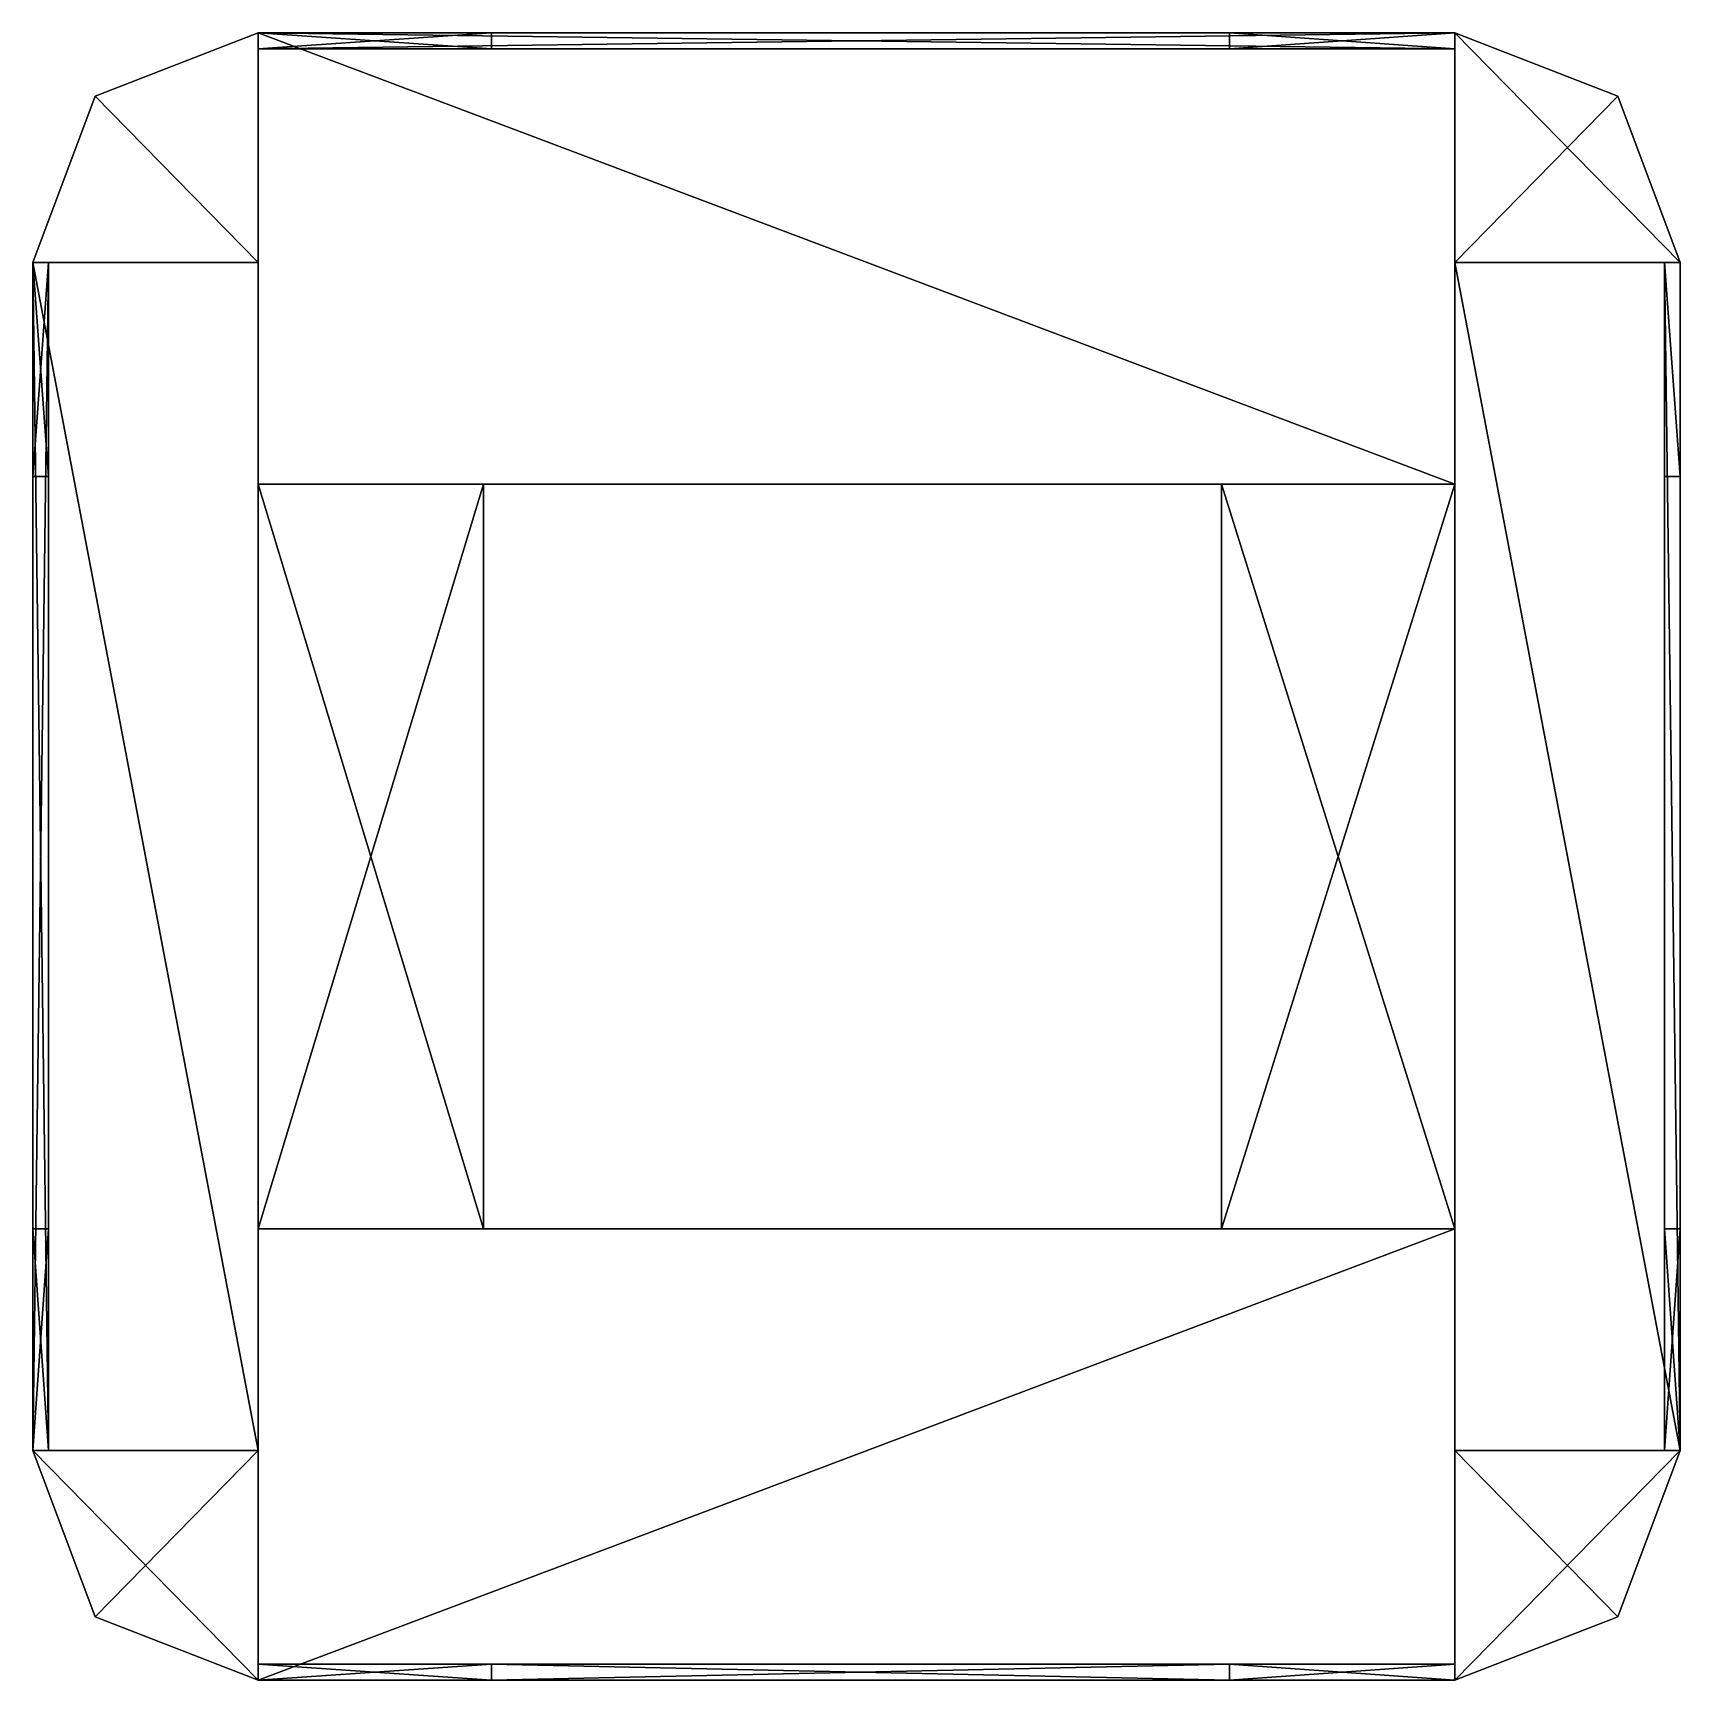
# Model space of a CAD drawing. Extents: x -128 to 128, y -128 to 128.
import ezdxf

# ---------------------------------------------------------------- set-up
doc = ezdxf.new("R2010")
doc.units = 0

msp = doc.modelspace()

# ---------------------------------------------------------------- meshes
at = {"layer": 'OBJECT000', "color": 50}
mesh = msp.add_polyface(dxfattribs=at)
corners = [(-92.980988, -92.307983, -64), (-128, -92.307983, -64), (-118.338715, -118.154541, -64), (-92.980988, -128, -64), (-92.980988, -128, 64), (-118.338715, -118.154541, 64), (-128, -92.307983, 64), (-92.980988, -92.307983, 64)]
mesh.append_faces([[corners[k] for k in face] for face in [(1, 3, 0), (5, 7, 4), (2, 4, 3), (1, 5, 2), (0, 6, 1), (3, 7, 0)]], dxfattribs={"vtx0": -1})
mesh.append_faces([[corners[k] for k in face] for face in [(1, 2, 3), (5, 6, 7), (2, 5, 4), (1, 6, 5), (0, 7, 6), (3, 4, 7)]], dxfattribs={"vtx2": -1})
at = {"layer": 'OBJECT001', "color": 50}
mesh = msp.add_polyface(dxfattribs=at)
corners = [(92.981018, -92.307983, -64), (92.981018, -128, -64), (118.338562, -118.155151, -64), (128, -92.307983, -64), (128, -92.307983, 64), (118.338562, -118.155151, 64), (92.981018, -128, 64), (92.981018, -92.307983, 64)]
mesh.append_faces([[corners[k] for k in face] for face in [(1, 3, 0), (5, 7, 4), (2, 4, 3), (1, 5, 2), (0, 6, 1), (3, 7, 0)]], dxfattribs={"vtx0": -1})
mesh.append_faces([[corners[k] for k in face] for face in [(1, 2, 3), (5, 6, 7), (2, 5, 4), (1, 6, 5), (0, 7, 6), (3, 4, 7)]], dxfattribs={"vtx2": -1})
at = {"layer": 'OBJECT002', "color": 50}
mesh = msp.add_polyface(dxfattribs=at)
corners = [(-56.753906, -128, 61.790039), (-92.980988, -128, 61.790039), (-92.980988, -125.538025, 61.790039), (-56.753906, -125.538025, 61.790039), (-56.753906, -125.538025, -61.790039), (-92.980988, -125.538025, -61.790039), (-92.980988, -128, -61.790039), (-56.753906, -128, -61.790039)]
mesh.append_faces([[corners[k] for k in face] for face in [(1, 3, 0), (5, 7, 4), (6, 0, 7), (4, 2, 5), (7, 3, 4), (5, 1, 6)]], dxfattribs={"vtx0": -1})
mesh.append_faces([[corners[k] for k in face] for face in [(1, 2, 3), (5, 6, 7), (6, 1, 0), (4, 3, 2), (7, 0, 3), (5, 2, 1)]], dxfattribs={"vtx2": -1})
at = {"layer": 'OBJECT003', "color": 50}
mesh = msp.add_polyface(dxfattribs=at)
corners = [(92.981018, -128, 61.790039), (57.960938, -128, 61.790039), (57.960938, -125.538025, 61.790039), (92.981018, -125.538025, 61.790039), (92.981018, -125.538025, -61.790039), (57.960938, -125.538025, -61.790039), (57.960938, -128, -61.790039), (92.981018, -128, -61.790039)]
mesh.append_faces([[corners[k] for k in face] for face in [(1, 3, 0), (5, 7, 4), (6, 0, 7), (4, 2, 5), (5, 1, 6), (7, 3, 4)]], dxfattribs={"vtx0": -1})
mesh.append_faces([[corners[k] for k in face] for face in [(1, 2, 3), (5, 6, 7), (6, 1, 0), (4, 3, 2), (5, 2, 1), (7, 0, 3)]], dxfattribs={"vtx2": -1})
at = {"layer": 'OBJECT004', "color": 50}
mesh = msp.add_polyface(dxfattribs=at)
corners = [(118.339111, 118.153992, -64), (92.981018, 128, -64), (92.981018, 92.307983, -64), (128, 92.307983, -64), (92.981018, 128, 64), (118.339111, 118.153992, 64), (128, 92.307983, 64), (92.981018, 92.307983, 64)]
mesh.append_faces([[corners[k] for k in face] for face in [(1, 3, 0), (5, 7, 4), (0, 4, 1), (3, 5, 0), (2, 6, 3), (1, 7, 2)]], dxfattribs={"vtx0": -1})
mesh.append_faces([[corners[k] for k in face] for face in [(1, 2, 3), (5, 6, 7), (0, 5, 4), (3, 6, 5), (2, 7, 6), (1, 4, 7)]], dxfattribs={"vtx2": -1})
at = {"layer": 'OBJECT005', "color": 50}
mesh = msp.add_polyface(dxfattribs=at)
corners = [(-92.980988, 128, -64), (-118.33963, 118.155945, -64), (-128, 92.307983, -64), (-92.980988, 92.307983, -64), (-128, 92.307983, 64), (-118.33963, 118.155945, 64), (-92.980988, 128, 64), (-92.980988, 92.307983, 64)]
mesh.append_faces([[corners[k] for k in face] for face in [(1, 3, 0), (5, 7, 4), (1, 4, 2), (0, 5, 1), (3, 6, 0), (2, 7, 3)]], dxfattribs={"vtx0": -1})
mesh.append_faces([[corners[k] for k in face] for face in [(1, 2, 3), (5, 6, 7), (1, 5, 4), (0, 6, 5), (3, 7, 6), (2, 4, 7)]], dxfattribs={"vtx2": -1})
at = {"layer": 'OBJECT006', "color": 50}
mesh = msp.add_polyface(dxfattribs=at)
corners = [(57.962006, -128, -51.859985), (-56.753906, -128, -51.859985), (-56.753906, -125.538025, -51.859985), (57.962006, -125.538025, -51.859985), (-56.753906, -128, -61.790039), (57.962006, -128, -61.790039), (57.962006, -125.538025, -61.790039), (-56.753906, -125.538025, -61.790039)]
mesh.append_faces([[corners[k] for k in face] for face in [(1, 3, 0), (1, 5, 4), (3, 7, 6), (2, 4, 7), (0, 6, 5), (7, 5, 6)]], dxfattribs={"vtx0": -1})
mesh.append_faces([[corners[k] for k in face] for face in [(1, 2, 3), (1, 0, 5), (3, 2, 7), (2, 1, 4), (0, 3, 6), (7, 4, 5)]], dxfattribs={"vtx2": -1})
at = {"layer": 'OBJECT007', "color": 50}
mesh = msp.add_polyface(dxfattribs=at)
corners = [(57.962006, -128, 61.790039), (-56.753906, -128, 61.790039), (-56.753906, -125.538025, 61.790039), (57.962006, -125.538025, 61.790039), (-56.753906, -128, 51.859985), (57.962006, -128, 51.859985), (57.962006, -125.538025, 51.859985), (-56.753906, -125.538025, 51.859985)]
mesh.append_faces([[corners[k] for k in face] for face in [(1, 3, 0), (1, 5, 4), (3, 7, 6), (2, 4, 7), (0, 6, 5), (7, 5, 6)]], dxfattribs={"vtx0": -1})
mesh.append_faces([[corners[k] for k in face] for face in [(1, 2, 3), (1, 0, 5), (3, 2, 7), (2, 1, 4), (0, 3, 6), (7, 4, 5)]], dxfattribs={"vtx2": -1})
at = {"layer": 'OBJECT008', "color": 50}
mesh = msp.add_polyface(dxfattribs=at)
corners = [(125.585022, 59.077026, -23.170044), (125.585022, 92.308594, -23.170044), (125.585022, 92.308594, 23.171875), (125.585022, 59.077026, 23.171875), (128, 92.307983, -23.170044), (128, 92.307983, 23.171875), (128, 59.077026, -23.170044), (128, 59.077026, 23.171875)]
mesh.append_faces([[corners[k] for k in face] for face in [(1, 3, 0), (1, 5, 2), (4, 7, 5), (2, 7, 3), (1, 6, 4), (6, 3, 7)]], dxfattribs={"vtx0": -1})
mesh.append_faces([[corners[k] for k in face] for face in [(1, 2, 3), (1, 4, 5), (4, 6, 7), (2, 5, 7), (1, 0, 6), (6, 0, 3)]], dxfattribs={"vtx2": -1})
at = {"layer": 'OBJECT009', "color": 50}
mesh = msp.add_polyface(dxfattribs=at)
corners = [(125.585022, -92.308594, 23.171875), (125.585022, -92.308594, -23.170044), (125.585022, -57.846008, -23.170044), (125.585022, -57.846008, 23.171875), (128, -57.846008, -23.170044), (128, -92.308594, -23.170044), (128, -92.308594, 23.171875), (128, -57.846008, 23.171875)]
mesh.append_faces([[corners[k] for k in face] for face in [(1, 3, 0), (5, 7, 4), (5, 0, 6), (3, 6, 0), (1, 4, 2), (2, 7, 3)]], dxfattribs={"vtx0": -1})
mesh.append_faces([[corners[k] for k in face] for face in [(1, 2, 3), (5, 6, 7), (5, 1, 0), (3, 7, 6), (1, 5, 4), (2, 4, 7)]], dxfattribs={"vtx2": -1})
at = {"layer": 'OBJECT010', "color": 50}
mesh = msp.add_polyface(dxfattribs=at)
corners = [(125.585938, -92.307983, 61.790039), (125.585938, 92.308594, 61.790039), (128, 92.308594, 61.790039), (128, -92.307983, 61.790039), (125.585022, 92.308594, 51.859985), (125.585022, -92.307983, 51.859985), (128, 92.307983, 51.859985), (128, -92.307983, 51.859985)]
mesh.append_faces([[corners[k] for k in face] for face in [(1, 3, 0), (1, 5, 4), (2, 4, 6), (3, 6, 7), (0, 7, 5), (4, 7, 6)]], dxfattribs={"vtx0": -1})
mesh.append_faces([[corners[k] for k in face] for face in [(1, 2, 3), (1, 0, 5), (2, 1, 4), (3, 2, 6), (0, 3, 7), (4, 5, 7)]], dxfattribs={"vtx2": -1})
at = {"layer": 'OBJECT011', "color": 50}
mesh = msp.add_polyface(dxfattribs=at)
corners = [(125.585022, -92.308594, 51.859985), (125.585022, -92.308594, 23.171875), (125.585022, -57.846008, 23.171875), (125.585022, -57.846008, 51.859985), (128, -57.846008, 23.171875), (128, -92.308594, 23.171875), (128, -92.308594, 51.859985), (128, -57.846008, 51.859985)]
mesh.append_faces([[corners[k] for k in face] for face in [(1, 3, 0), (5, 7, 4), (5, 0, 6), (1, 4, 2), (3, 6, 0), (2, 7, 3)]], dxfattribs={"vtx0": -1})
mesh.append_faces([[corners[k] for k in face] for face in [(1, 2, 3), (5, 6, 7), (5, 1, 0), (1, 5, 4), (3, 7, 6), (2, 4, 7)]], dxfattribs={"vtx2": -1})
at = {"layer": 'OBJECT012', "color": 50}
mesh = msp.add_polyface(dxfattribs=at)
corners = [(125.585022, 59.077026, 23.171875), (125.585022, 92.308594, 23.171875), (125.585022, 92.308594, 51.859985), (125.585022, 59.077026, 51.859985), (128, 92.307983, 23.171875), (128, 92.307983, 51.859985), (128, 59.077026, 23.171875), (128, 59.077026, 51.859985)]
mesh.append_faces([[corners[k] for k in face] for face in [(1, 3, 0), (1, 5, 2), (4, 7, 5), (1, 6, 4), (2, 7, 3), (6, 3, 7)]], dxfattribs={"vtx0": -1})
mesh.append_faces([[corners[k] for k in face] for face in [(1, 2, 3), (1, 4, 5), (4, 6, 7), (1, 0, 6), (2, 5, 7), (6, 0, 3)]], dxfattribs={"vtx2": -1})
at = {"layer": 'OBJECT013', "color": 50}
mesh = msp.add_polyface(dxfattribs=at)
corners = [(128, 92.308594, -61.790039), (125.585938, 92.308594, -61.790039), (125.585938, -92.307983, -61.790039), (128, -92.307983, -61.790039), (125.585022, -92.307983, -51.859985), (125.585022, 92.308594, -51.859985), (128, 92.307983, -51.859985), (128, -92.307983, -51.859985)]
mesh.append_faces([[corners[k] for k in face] for face in [(1, 3, 0), (2, 5, 4), (1, 6, 5), (0, 7, 6), (3, 4, 7), (5, 7, 4)]], dxfattribs={"vtx0": -1})
mesh.append_faces([[corners[k] for k in face] for face in [(1, 2, 3), (2, 1, 5), (1, 0, 6), (0, 3, 7), (3, 2, 4), (5, 6, 7)]], dxfattribs={"vtx2": -1})
at = {"layer": 'OBJECT014', "color": 50}
mesh = msp.add_polyface(dxfattribs=at)
corners = [(125.585022, -92.308594, -23.171875), (125.585022, -92.308594, -51.859985), (125.585022, -57.846008, -51.859985), (125.585022, -57.846008, -23.171875), (128, -57.846008, -51.859985), (128, -92.308594, -51.859985), (128, -92.308594, -23.171875), (128, -57.846008, -23.171875)]
mesh.append_faces([[corners[k] for k in face] for face in [(1, 3, 0), (5, 7, 4), (5, 0, 6), (3, 6, 0), (1, 4, 2), (2, 7, 3)]], dxfattribs={"vtx0": -1})
mesh.append_faces([[corners[k] for k in face] for face in [(1, 2, 3), (5, 6, 7), (5, 1, 0), (3, 7, 6), (1, 5, 4), (2, 4, 7)]], dxfattribs={"vtx2": -1})
at = {"layer": 'OBJECT015', "color": 50}
mesh = msp.add_polyface(dxfattribs=at)
corners = [(125.585022, 59.077026, -51.859985), (125.585022, 92.308594, -51.859985), (125.585022, 92.308594, -23.171875), (125.585022, 59.077026, -23.171875), (128, 92.307983, -51.859985), (128, 92.307983, -23.171875), (128, 59.077026, -51.859985), (128, 59.077026, -23.171875)]
mesh.append_faces([[corners[k] for k in face] for face in [(1, 3, 0), (1, 5, 2), (4, 7, 5), (2, 7, 3), (1, 6, 4), (6, 3, 7)]], dxfattribs={"vtx0": -1})
mesh.append_faces([[corners[k] for k in face] for face in [(1, 2, 3), (1, 4, 5), (4, 6, 7), (2, 5, 7), (1, 0, 6), (6, 0, 3)]], dxfattribs={"vtx2": -1})
at = {"layer": 'OBJECT016', "color": 50}
mesh = msp.add_polyface(dxfattribs=at)
corners = [(-125.584991, 92.308594, 23.171875), (-125.584991, 92.308594, -23.170044), (-125.584991, 59.077026, -23.170044), (-125.584991, 59.077026, 23.171875), (-128, 92.307983, 23.171875), (-128, 92.307983, -23.170044), (-128, 59.077026, -23.170044), (-128, 59.077026, 23.171875)]
mesh.append_faces([[corners[k] for k in face] for face in [(1, 3, 0), (5, 0, 4), (5, 7, 6), (4, 3, 7), (1, 6, 2), (2, 7, 3)]], dxfattribs={"vtx0": -1})
mesh.append_faces([[corners[k] for k in face] for face in [(1, 2, 3), (5, 1, 0), (5, 4, 7), (4, 0, 3), (1, 5, 6), (2, 6, 7)]], dxfattribs={"vtx2": -1})
at = {"layer": 'OBJECT017', "color": 50}
mesh = msp.add_polyface(dxfattribs=at)
corners = [(-125.584991, -57.846008, -23.170044), (-125.584991, -92.308594, -23.170044), (-125.584991, -92.308594, 23.171875), (-125.584991, -57.846008, 23.171875), (-128, -92.308594, 23.171875), (-128, -92.308594, -23.170044), (-128, -57.846008, -23.170044), (-128, -57.846008, 23.171875)]
mesh.append_faces([[corners[k] for k in face] for face in [(1, 3, 0), (5, 7, 4), (1, 4, 2), (7, 2, 4), (5, 0, 6), (6, 3, 7)]], dxfattribs={"vtx0": -1})
mesh.append_faces([[corners[k] for k in face] for face in [(1, 2, 3), (5, 6, 7), (1, 5, 4), (7, 3, 2), (5, 1, 0), (6, 0, 3)]], dxfattribs={"vtx2": -1})
at = {"layer": 'OBJECT018', "color": 50}
mesh = msp.add_polyface(dxfattribs=at)
corners = [(-125.584991, -92.307983, 51.859985), (-125.584991, -92.307983, 61.789063), (-125.584991, 92.308594, 61.789063), (-125.584991, 92.308594, 51.859985), (-128, -92.307983, 61.790039), (-128, 92.308594, 61.790039), (-128, 92.307983, 51.859985), (-128, -92.307983, 51.859985)]
mesh.append_faces([[corners[k] for k in face] for face in [(1, 3, 0), (5, 1, 4), (2, 6, 3), (5, 7, 6), (0, 4, 1), (3, 7, 0)]], dxfattribs={"vtx0": -1})
mesh.append_faces([[corners[k] for k in face] for face in [(1, 2, 3), (5, 2, 1), (2, 5, 6), (5, 4, 7), (0, 7, 4), (3, 6, 7)]], dxfattribs={"vtx2": -1})
at = {"layer": 'OBJECT019', "color": 50}
mesh = msp.add_polyface(dxfattribs=at)
corners = [(-125.584991, -57.846008, 23.171875), (-125.584991, -92.308594, 23.171875), (-125.584991, -92.308594, 51.859985), (-125.584991, -57.846008, 51.859985), (-128, -92.308594, 51.859985), (-128, -92.308594, 23.171875), (-128, -57.846008, 23.171875), (-128, -57.846008, 51.859985)]
mesh.append_faces([[corners[k] for k in face] for face in [(1, 3, 0), (5, 7, 4), (1, 4, 2), (5, 0, 6), (7, 2, 4), (6, 3, 7)]], dxfattribs={"vtx0": -1})
mesh.append_faces([[corners[k] for k in face] for face in [(1, 2, 3), (5, 6, 7), (1, 5, 4), (5, 1, 0), (7, 3, 2), (6, 0, 3)]], dxfattribs={"vtx2": -1})
at = {"layer": 'OBJECT020', "color": 50}
mesh = msp.add_polyface(dxfattribs=at)
corners = [(-125.584991, 92.308594, 51.859985), (-125.584991, 92.308594, 23.171875), (-125.584991, 59.077026, 23.171875), (-125.584991, 59.077026, 51.859985), (-128, 92.307983, 51.859985), (-128, 92.307983, 23.171875), (-128, 59.077026, 23.171875), (-128, 59.077026, 51.859985)]
mesh.append_faces([[corners[k] for k in face] for face in [(1, 3, 0), (5, 0, 4), (5, 7, 6), (1, 6, 2), (4, 3, 7), (2, 7, 3)]], dxfattribs={"vtx0": -1})
mesh.append_faces([[corners[k] for k in face] for face in [(1, 2, 3), (5, 1, 0), (5, 4, 7), (1, 5, 6), (4, 0, 3), (2, 6, 7)]], dxfattribs={"vtx2": -1})
at = {"layer": 'OBJECT021', "color": 50}
mesh = msp.add_polyface(dxfattribs=at)
corners = [(-125.584991, 92.308594, -51.859985), (-125.584991, 92.308594, -61.789063), (-125.584991, -92.307983, -61.789063), (-125.584991, -92.307983, -51.859985), (-128, 92.308594, -61.790039), (-128, -92.307983, -61.790039), (-128, 92.307983, -51.859985), (-128, -92.307983, -51.859985)]
mesh.append_faces([[corners[k] for k in face] for face in [(1, 3, 0), (1, 5, 2), (4, 0, 6), (5, 6, 7), (2, 7, 3), (6, 3, 7)]], dxfattribs={"vtx0": -1})
mesh.append_faces([[corners[k] for k in face] for face in [(1, 2, 3), (1, 4, 5), (4, 1, 0), (5, 4, 6), (2, 5, 7), (6, 0, 3)]], dxfattribs={"vtx2": -1})
at = {"layer": 'OBJECT022', "color": 50}
mesh = msp.add_polyface(dxfattribs=at)
corners = [(-125.584991, -57.846008, -51.859985), (-125.584991, -92.308594, -51.859985), (-125.584991, -92.308594, -23.171875), (-125.584991, -57.846008, -23.171875), (-128, -92.308594, -23.171875), (-128, -92.308594, -51.859985), (-128, -57.846008, -51.859985), (-128, -57.846008, -23.171875)]
mesh.append_faces([[corners[k] for k in face] for face in [(1, 3, 0), (5, 7, 4), (1, 4, 2), (7, 2, 4), (5, 0, 6), (6, 3, 7)]], dxfattribs={"vtx0": -1})
mesh.append_faces([[corners[k] for k in face] for face in [(1, 2, 3), (5, 6, 7), (1, 5, 4), (7, 3, 2), (5, 1, 0), (6, 0, 3)]], dxfattribs={"vtx2": -1})
at = {"layer": 'OBJECT023', "color": 50}
mesh = msp.add_polyface(dxfattribs=at)
corners = [(-125.584991, 92.308594, -23.171875), (-125.584991, 92.308594, -51.859985), (-125.584991, 59.077026, -51.859985), (-125.584991, 59.077026, -23.171875), (-128, 92.307983, -23.171875), (-128, 92.307983, -51.859985), (-128, 59.077026, -51.859985), (-128, 59.077026, -23.171875)]
mesh.append_faces([[corners[k] for k in face] for face in [(1, 3, 0), (5, 0, 4), (5, 7, 6), (4, 3, 7), (1, 6, 2), (2, 7, 3)]], dxfattribs={"vtx0": -1})
mesh.append_faces([[corners[k] for k in face] for face in [(1, 2, 3), (5, 1, 0), (5, 4, 7), (4, 0, 3), (1, 5, 6), (2, 6, 7)]], dxfattribs={"vtx2": -1})
at = {"layer": 'OBJECT024', "color": 50}
mesh = msp.add_polyface(dxfattribs=at)
corners = [(92.980469, 125.538025, 23.171875), (92.980469, 125.538025, -23.170044), (57.962006, 125.538025, -23.170044), (57.962006, 125.538025, 23.171875), (57.962006, 128, -23.170044), (92.980469, 128, -23.170044), (92.980469, 128, 23.171875), (57.962006, 128, 23.171875)]
mesh.append_faces([[corners[k] for k in face] for face in [(1, 3, 0), (5, 7, 4), (5, 0, 6), (3, 6, 0), (4, 1, 5), (2, 7, 3)]], dxfattribs={"vtx0": -1})
mesh.append_faces([[corners[k] for k in face] for face in [(1, 2, 3), (5, 6, 7), (5, 1, 0), (3, 7, 6), (4, 2, 1), (2, 4, 7)]], dxfattribs={"vtx2": -1})
at = {"layer": 'OBJECT025', "color": 50}
mesh = msp.add_polyface(dxfattribs=at)
corners = [(-56.755005, 125.538025, -23.170044), (-92.980469, 125.538025, -23.170044), (-92.980469, 125.538025, 23.171875), (-56.755005, 125.538025, 23.171875), (-92.980469, 128, 23.171875), (-92.980469, 128, -23.170044), (-56.755005, 128, -23.170044), (-56.755005, 128, 23.171875)]
mesh.append_faces([[corners[k] for k in face] for face in [(1, 3, 0), (5, 7, 4), (1, 4, 2), (2, 7, 3), (5, 0, 6), (6, 3, 7)]], dxfattribs={"vtx0": -1})
mesh.append_faces([[corners[k] for k in face] for face in [(1, 2, 3), (5, 6, 7), (1, 5, 4), (2, 4, 7), (5, 1, 0), (6, 0, 3)]], dxfattribs={"vtx2": -1})
at = {"layer": 'OBJECT026', "color": 50}
mesh = msp.add_polyface(dxfattribs=at)
corners = [(-92.980469, 125.538025, 51.859985), (-92.980469, 125.538025, 61.789063), (92.981018, 125.538025, 61.789063), (92.981018, 125.538025, 51.859985), (92.981018, 128, 51.859985), (92.981018, 128, 61.789063), (-92.980469, 128, 61.789063), (-92.980469, 128, 51.859985)]
mesh.append_faces([[corners[k] for k in face] for face in [(1, 3, 0), (5, 7, 4), (1, 5, 2), (0, 6, 1), (4, 2, 5), (7, 3, 4)]], dxfattribs={"vtx0": -1})
mesh.append_faces([[corners[k] for k in face] for face in [(1, 2, 3), (5, 6, 7), (1, 6, 5), (0, 7, 6), (4, 3, 2), (7, 0, 3)]], dxfattribs={"vtx2": -1})
at = {"layer": 'OBJECT027', "color": 50}
mesh = msp.add_polyface(dxfattribs=at)
corners = [(-56.755005, 125.538025, 23.171875), (-92.980469, 125.538025, 23.171875), (-92.980469, 125.538025, 51.859985), (-56.755005, 125.538025, 51.859985), (-92.980469, 128, 51.859985), (-92.980469, 128, 23.171875), (-56.755005, 128, 23.171875), (-56.755005, 128, 51.859985)]
mesh.append_faces([[corners[k] for k in face] for face in [(1, 3, 0), (5, 7, 4), (1, 4, 2), (5, 0, 6), (2, 7, 3), (6, 3, 7)]], dxfattribs={"vtx0": -1})
mesh.append_faces([[corners[k] for k in face] for face in [(1, 2, 3), (5, 6, 7), (1, 5, 4), (5, 1, 0), (2, 4, 7), (6, 0, 3)]], dxfattribs={"vtx2": -1})
at = {"layer": 'OBJECT028', "color": 50}
mesh = msp.add_polyface(dxfattribs=at)
corners = [(92.980469, 125.538025, 51.859985), (92.980469, 125.538025, 23.171875), (57.962006, 125.538025, 23.171875), (57.962006, 125.538025, 51.859985), (57.962006, 128, 23.171875), (92.980469, 128, 23.171875), (92.980469, 128, 51.859985), (57.962006, 128, 51.859985)]
mesh.append_faces([[corners[k] for k in face] for face in [(1, 3, 0), (5, 7, 4), (5, 0, 6), (4, 1, 5), (3, 6, 0), (2, 7, 3)]], dxfattribs={"vtx0": -1})
mesh.append_faces([[corners[k] for k in face] for face in [(1, 2, 3), (5, 6, 7), (5, 1, 0), (4, 2, 1), (3, 7, 6), (2, 4, 7)]], dxfattribs={"vtx2": -1})
at = {"layer": 'OBJECT029', "color": 50}
mesh = msp.add_polyface(dxfattribs=at)
corners = [(92.981018, 125.538025, -51.859985), (92.981018, 125.538025, -61.789063), (-92.980469, 125.538025, -61.789063), (-92.980469, 125.538025, -51.859985), (-92.980469, 128, -51.859985), (-92.980469, 128, -61.789063), (92.981018, 128, -61.789063), (92.981018, 128, -51.859985)]
mesh.append_faces([[corners[k] for k in face] for face in [(1, 3, 0), (5, 7, 4), (5, 1, 6), (2, 4, 3), (6, 0, 7), (3, 7, 0)]], dxfattribs={"vtx0": -1})
mesh.append_faces([[corners[k] for k in face] for face in [(1, 2, 3), (5, 6, 7), (5, 2, 1), (2, 5, 4), (6, 1, 0), (3, 4, 7)]], dxfattribs={"vtx2": -1})
at = {"layer": 'OBJECT030', "color": 50}
mesh = msp.add_polyface(dxfattribs=at)
corners = [(-56.755005, 125.538025, -51.859985), (-92.980469, 125.538025, -51.859985), (-92.980469, 125.538025, -23.171875), (-56.755005, 125.538025, -23.171875), (-92.980469, 128, -23.171875), (-92.980469, 128, -51.859985), (-56.755005, 128, -51.859985), (-56.755005, 128, -23.171875)]
mesh.append_faces([[corners[k] for k in face] for face in [(1, 3, 0), (5, 7, 4), (1, 4, 2), (2, 7, 3), (5, 0, 6), (6, 3, 7)]], dxfattribs={"vtx0": -1})
mesh.append_faces([[corners[k] for k in face] for face in [(1, 2, 3), (5, 6, 7), (1, 5, 4), (2, 4, 7), (5, 1, 0), (6, 0, 3)]], dxfattribs={"vtx2": -1})
at = {"layer": 'OBJECT031', "color": 50}
mesh = msp.add_polyface(dxfattribs=at)
corners = [(92.980469, 125.538025, -23.171875), (92.980469, 125.538025, -51.859985), (57.962006, 125.538025, -51.859985), (57.962006, 125.538025, -23.171875), (57.962006, 128, -51.859985), (92.980469, 128, -51.859985), (92.980469, 128, -23.171875), (57.962006, 128, -23.171875)]
mesh.append_faces([[corners[k] for k in face] for face in [(1, 3, 0), (5, 7, 4), (5, 0, 6), (3, 6, 0), (4, 1, 5), (2, 7, 3)]], dxfattribs={"vtx0": -1})
mesh.append_faces([[corners[k] for k in face] for face in [(1, 2, 3), (5, 6, 7), (5, 1, 0), (3, 7, 6), (4, 2, 1), (2, 4, 7)]], dxfattribs={"vtx2": -1})
at = {"layer": 'OBJECT032', "color": 50}
mesh = msp.add_polyface(dxfattribs=at)
corners = [(-128, -92.307983, -61.790039), (-128, 92.308594, -61.790039), (-92.980988, 92.308594, -61.790039), (-92.980988, -92.307983, -61.790039), (-128, 92.307983, -64), (-92.980988, 92.307983, -64), (-128, -92.307983, -64), (-92.980988, -92.307983, -64)]
mesh.append_faces([[corners[k] for k in face] for face in [(1, 3, 0), (5, 1, 4), (4, 7, 5), (4, 0, 6), (2, 7, 3), (6, 3, 7)]], dxfattribs={"vtx0": -1})
mesh.append_faces([[corners[k] for k in face] for face in [(1, 2, 3), (5, 2, 1), (4, 6, 7), (4, 1, 0), (2, 5, 7), (6, 0, 3)]], dxfattribs={"vtx2": -1})
at = {"layer": 'OBJECT033', "color": 50}
mesh = msp.add_polyface(dxfattribs=at)
corners = [(92.980469, -92.307983, -61.790039), (92.980469, 92.308594, -61.790039), (128, 92.308594, -61.790039), (128, -92.307983, -61.790039), (92.980469, 92.307983, -64), (128, 92.307983, -64), (92.980469, -92.307983, -64), (128, -92.307983, -64)]
mesh.append_faces([[corners[k] for k in face] for face in [(1, 3, 0), (5, 1, 4), (4, 7, 5), (4, 0, 6), (2, 7, 3), (6, 3, 7)]], dxfattribs={"vtx0": -1})
mesh.append_faces([[corners[k] for k in face] for face in [(1, 2, 3), (5, 2, 1), (4, 6, 7), (4, 1, 0), (2, 5, 7), (6, 0, 3)]], dxfattribs={"vtx2": -1})
at = {"layer": 'OBJECT034', "color": 50}
mesh = msp.add_polyface(dxfattribs=at)
corners = [(-92.980469, 57.846008, -61.790039), (-92.980469, 128, -61.790039), (92.981018, 128, -61.790039), (92.981018, 57.846008, -61.790039), (-92.980469, 128, -64), (92.981018, 128, -64), (-92.980988, 57.846008, -64), (92.981018, 57.846008, -64)]
mesh.append_faces([[corners[k] for k in face] for face in [(1, 3, 0), (1, 5, 2), (4, 0, 6), (4, 7, 5), (2, 7, 3), (6, 3, 7)]], dxfattribs={"vtx0": -1})
mesh.append_faces([[corners[k] for k in face] for face in [(1, 2, 3), (1, 4, 5), (4, 1, 0), (4, 6, 7), (2, 5, 7), (6, 0, 3)]], dxfattribs={"vtx2": -1})
at = {"layer": 'OBJECT035', "color": 50}
mesh = msp.add_polyface(dxfattribs=at)
corners = [(92.981018, -128, -61.790039), (-92.980469, -128, -61.790039), (-92.980469, -57.846008, -61.790039), (92.981018, -57.846008, -61.790039), (92.981018, -128, -64), (-92.980469, -128, -64), (-92.980988, -57.846008, -64), (92.981018, -57.846008, -64)]
mesh.append_faces([[corners[k] for k in face] for face in [(1, 3, 0), (5, 0, 4), (1, 6, 2), (5, 7, 6), (4, 3, 7), (2, 7, 3)]], dxfattribs={"vtx0": -1})
mesh.append_faces([[corners[k] for k in face] for face in [(1, 2, 3), (5, 1, 0), (1, 5, 6), (5, 4, 7), (4, 0, 3), (2, 6, 7)]], dxfattribs={"vtx2": -1})
at = {"layer": 'OBJECT036', "color": 50}
mesh = msp.add_polyface(dxfattribs=at)
corners = [(-57.962006, -57.846008, -61.790039), (-92.980469, -57.846008, -61.790039), (-92.980469, 57.847656, -61.790039), (-57.962006, 57.847656, -61.790039), (-92.980988, -57.846008, -64), (-92.980988, 57.847656, -64), (-57.962006, 57.847656, -64), (-57.962006, -57.846008, -64)]
mesh.append_faces([[corners[k] for k in face] for face in [(1, 3, 0), (5, 1, 4), (5, 7, 6), (2, 6, 3), (4, 0, 7), (7, 3, 6)]], dxfattribs={"vtx0": -1})
mesh.append_faces([[corners[k] for k in face] for face in [(1, 2, 3), (5, 2, 1), (5, 4, 7), (2, 5, 6), (4, 1, 0), (7, 0, 3)]], dxfattribs={"vtx2": -1})
at = {"layer": 'OBJECT037', "color": 50}
mesh = msp.add_polyface(dxfattribs=at)
corners = [(56.755005, 57.847656, -61.790039), (92.980469, 57.847656, -61.790039), (92.980469, -57.846008, -61.790039), (56.755005, -57.846008, -61.790039), (56.755005, -57.846008, -64), (92.980469, -57.846008, -64), (92.980469, 57.847656, -64), (56.755005, 57.847656, -64)]
mesh.append_faces([[corners[k] for k in face] for face in [(1, 3, 0), (5, 7, 4), (5, 1, 6), (6, 0, 7), (4, 2, 5), (7, 3, 4)]], dxfattribs={"vtx0": -1})
mesh.append_faces([[corners[k] for k in face] for face in [(1, 2, 3), (5, 6, 7), (5, 2, 1), (6, 1, 0), (4, 3, 2), (7, 0, 3)]], dxfattribs={"vtx2": -1})
at = {"layer": 'OBJECT038', "color": 50}
mesh = msp.add_polyface(dxfattribs=at)
corners = [(-92.980988, 92.308594, 61.790039), (-128, 92.308594, 61.790039), (-128, -92.307983, 61.790039), (-92.980988, -92.307983, 61.790039), (-92.980988, 92.307983, 64), (-128, 92.307983, 64), (-128, -92.307983, 64), (-92.980988, -92.307983, 64)]
mesh.append_faces([[corners[k] for k in face] for face in [(1, 3, 0), (0, 5, 1), (5, 7, 6), (1, 6, 2), (0, 7, 4), (2, 7, 3)]], dxfattribs={"vtx0": -1})
mesh.append_faces([[corners[k] for k in face] for face in [(1, 2, 3), (0, 4, 5), (5, 4, 7), (1, 5, 6), (0, 3, 7), (2, 6, 7)]], dxfattribs={"vtx2": -1})
at = {"layer": 'OBJECT039', "color": 50}
mesh = msp.add_polyface(dxfattribs=at)
corners = [(128, 92.308594, 61.790039), (92.980469, 92.308594, 61.790039), (92.980469, -92.307983, 61.790039), (128, -92.307983, 61.790039), (128, 92.307983, 64), (92.980469, 92.307983, 64), (92.980469, -92.307983, 64), (128, -92.307983, 64)]
mesh.append_faces([[corners[k] for k in face] for face in [(1, 3, 0), (0, 5, 1), (5, 7, 6), (1, 6, 2), (0, 7, 4), (2, 7, 3)]], dxfattribs={"vtx0": -1})
mesh.append_faces([[corners[k] for k in face] for face in [(1, 2, 3), (0, 4, 5), (5, 4, 7), (1, 5, 6), (0, 3, 7), (2, 6, 7)]], dxfattribs={"vtx2": -1})
at = {"layer": 'OBJECT040', "color": 50}
mesh = msp.add_polyface(dxfattribs=at)
corners = [(92.981018, 128, 61.790039), (-92.980469, 128, 61.790039), (-92.980469, 57.846008, 61.790039), (92.981018, 57.846008, 61.790039), (-92.980469, 128, 64), (92.981018, 128, 64), (-92.980988, 57.846008, 64), (92.981018, 57.846008, 64)]
mesh.append_faces([[corners[k] for k in face] for face in [(1, 3, 0), (1, 5, 4), (1, 6, 2), (4, 7, 6), (0, 7, 5), (2, 7, 3)]], dxfattribs={"vtx0": -1})
mesh.append_faces([[corners[k] for k in face] for face in [(1, 2, 3), (1, 0, 5), (1, 4, 6), (4, 5, 7), (0, 3, 7), (2, 6, 7)]], dxfattribs={"vtx2": -1})
at = {"layer": 'OBJECT041', "color": 50}
mesh = msp.add_polyface(dxfattribs=at)
corners = [(-92.980469, -57.846008, 61.790039), (-92.980469, -128, 61.790039), (92.981018, -128, 61.790039), (92.981018, -57.846008, 61.790039), (-92.980469, -128, 64), (92.981018, -128, 64), (-92.980988, -57.846008, 64), (92.981018, -57.846008, 64)]
mesh.append_faces([[corners[k] for k in face] for face in [(1, 3, 0), (1, 5, 2), (1, 6, 4), (4, 7, 5), (2, 7, 3), (0, 7, 6)]], dxfattribs={"vtx0": -1})
mesh.append_faces([[corners[k] for k in face] for face in [(1, 2, 3), (1, 4, 5), (1, 0, 6), (4, 6, 7), (2, 5, 7), (0, 3, 7)]], dxfattribs={"vtx2": -1})
at = {"layer": 'OBJECT042', "color": 50}
mesh = msp.add_polyface(dxfattribs=at)
corners = [(-57.962006, 57.847656, 61.790039), (-92.980469, 57.847656, 61.790039), (-92.980469, -57.846008, 61.790039), (-57.962006, -57.846008, 61.790039), (-92.980988, 57.847656, 64), (-92.980988, -57.846008, 64), (-57.962006, -57.846008, 64), (-57.962006, 57.847656, 64)]
mesh.append_faces([[corners[k] for k in face] for face in [(1, 3, 0), (1, 5, 2), (5, 7, 6), (1, 7, 4), (2, 6, 3), (3, 7, 0)]], dxfattribs={"vtx0": -1})
mesh.append_faces([[corners[k] for k in face] for face in [(1, 2, 3), (1, 4, 5), (5, 4, 7), (1, 0, 7), (2, 5, 6), (3, 6, 7)]], dxfattribs={"vtx2": -1})
at = {"layer": 'OBJECT043', "color": 50}
mesh = msp.add_polyface(dxfattribs=at)
corners = [(56.755005, -57.846008, 61.790039), (92.980469, -57.846008, 61.790039), (92.980469, 57.847656, 61.790039), (56.755005, 57.847656, 61.790039), (56.755005, 57.847656, 64), (92.980469, 57.847656, 64), (92.980469, -57.846008, 64), (56.755005, -57.846008, 64)]
mesh.append_faces([[corners[k] for k in face] for face in [(1, 3, 0), (5, 7, 4), (1, 5, 2), (2, 4, 3), (0, 6, 1), (3, 7, 0)]], dxfattribs={"vtx0": -1})
mesh.append_faces([[corners[k] for k in face] for face in [(1, 2, 3), (5, 6, 7), (1, 6, 5), (2, 5, 4), (0, 7, 6), (3, 4, 7)]], dxfattribs={"vtx2": -1})

doc.saveas('drawing.dxf')
